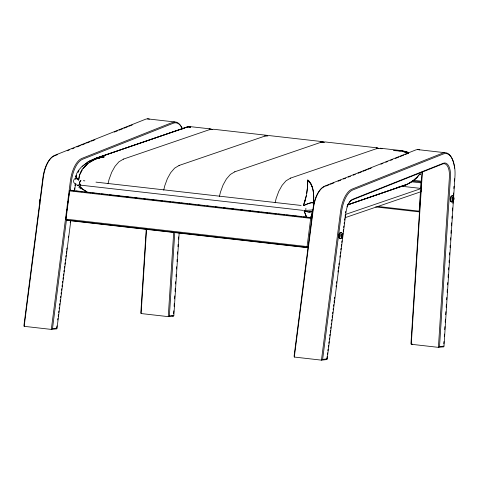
<?xml version="1.0" encoding="UTF-8"?>
<svg xmlns="http://www.w3.org/2000/svg" width="479" height="479" viewBox="0 0 479 479"><rect width="100%" height="100%" fill="white"/><g stroke="black" fill="none" stroke-linecap="round" stroke-linejoin="round"><path stroke-width="0.72" d="M307.734 183.529L307.59 185.948L307.734 180.17M75.826 179.703L75.874 176.062L76.377 175.769M310.164 182.852C313.853 188.804 314.254 196.324 313.212 203.084L312.29 202.647L309.847 203.054L303.399 205.665L305.404 199.809L306.422 195.216L303.375 205.641L307.5 203.773L311.685 202.635L312.871 202.665L313.368 203.258L313.482 204.784L313.703 204.114C313.494 196.21 314.685 185.798 307.728 179.966L308.71 180.918L308.219 180.409M307.722 183.026L307.734 182.619M453.475 198.935L453.332 198.27L452.96 198.312L452.871 199.671L453.475 198.935L453.529 197.534L452.853 197.611L452.356 199.054L452.673 200.414L453.35 200.336L453.847 198.893L452.08 198.773M313.649 199.222L313.715 195.803M146.245 229.04L140.838 312.643L141.107 313.547L168.261 316.637L173.476 316.068L173.853 315.404L179.158 233.291M141.107 313.547L146.562 229.178M173.715 232.267L168.261 316.637L169.38 315.889L173.853 315.404M169.38 315.889L174.787 232.285M173.62 313.829L173.811 310.841M174.105 306.362L174.296 303.375M174.584 298.896L174.781 295.908M175.069 291.43L175.26 288.442M175.553 283.963L175.697 281.724M176.032 276.497L176.182 274.257M176.517 269.03L176.661 266.791M177.002 261.564L177.146 259.325M177.481 254.098L177.625 251.858M177.966 246.631L178.11 244.392M178.451 239.165L178.595 236.925M375.65 206.922L419.514 211.91L419.706 211.574L419.197 211.161L420.496 191.055M420.64 188.822L421.023 182.858L421.586 182.487L421.448 182.032L412.527 181.02M421.281 189.75L421.161 191.648L344.946 217.735M421.999 172.015A15.035 6.981 -83.5 0 1 421.933 173.919L410.976 343.365L411.251 344.269L438.405 347.359L439.524 346.61L450.482 177.164A15.035 6.981 -83.5 0 0 443.38 163.249L352.772 199.246A15.035 6.981 -83.5 0 0 345.916 212.682L327.151 358.891L326.726 359.567L321.463 360.142L294.31 357.053L294.094 356.142L313.026 208.646A24.531 11.388 -83.5 0 1 324.211 186.726M443.811 343.802L443.955 341.563M444.296 336.336L444.44 334.097M444.728 329.618L444.919 326.63M445.213 322.151L445.404 319.164M445.692 314.685L445.889 311.697M446.177 307.219L446.368 304.231M446.662 299.752L446.805 297.513M447.141 292.286L447.338 289.298M447.626 284.819L447.769 282.58M448.11 277.353L448.302 274.365M448.589 269.887L448.733 267.647M449.074 262.42L449.218 260.181M449.559 254.954L449.703 252.714M450.038 247.487L450.182 245.248M450.523 240.021L450.667 237.782M450.955 233.303L451.152 230.315M451.44 225.837L451.631 222.849M451.925 218.37L452.068 216.125M452.404 210.904L452.601 207.916M452.889 203.437L453.032 201.192M453.374 195.971L453.565 192.983M453.853 188.504L453.996 186.259M454.337 181.038L454.481 178.793M349.514 202A14.244 6.616 -83.5 0 1 352.077 199.941L442.686 163.944A14.244 6.616 -83.5 0 1 449.41 177.128L438.405 347.359L443.62 346.79L443.991 346.125L454.948 176.673A24.531 11.388 -83.5 0 0 443.362 153.975L352.754 189.971A24.531 11.388 -83.5 0 0 341.569 211.892L322.636 359.388L321.463 360.142L340.509 211.748A25.321 11.759 -83.5 0 1 352.059 189.121L442.668 153.124A25.321 11.759 -83.5 0 1 453.733 163.656M307.362 189.025L307.548 186.517L306.584 194.348L307.326 189.025M413.694 180.08L417.197 177.074L419.149 174.733L419.915 174.536L420.221 173.757L420.107 174.38L419.233 174.727C414.97 180.457 408.611 184.367 401.815 186.355L347.485 204.952M70.82 220.556L57.007 328.169L56.582 328.839L51.325 329.414L24.172 326.331L43.218 177.937A25.321 11.759 -83.5 0 1 54.762 155.31L145.371 119.313A25.321 11.759 -83.5 0 1 149.406 119.145M65.94 218.436L66.216 216.263M66.497 214.095L66.683 212.646M66.958 210.473L67.144 209.024M67.425 206.85L67.611 205.401M67.892 203.228L68.168 201.06M68.353 199.611L68.635 197.438M68.82 195.989L69.096 193.815M307.985 247.745L70.06 220.681L66.443 220.023L65.964 219.562L69.689 190.534L70.269 190.217L311.164 217.61L311.763 218.478M182.134 128.402A25.321 11.759 -83.5 0 0 172.524 122.402L81.915 158.399A25.321 11.759 -83.5 0 0 70.371 181.026L51.325 329.414L52.498 328.666L66.479 219.711M70.191 190.804L71.425 181.17A24.531 11.388 -83.5 0 1 82.616 159.25L173.224 123.253A24.531 11.388 -83.5 0 1 182.535 129.067M56.582 328.839L56.965 325.876M57.725 319.942L57.917 318.457M58.204 316.23L58.396 314.745M58.678 312.518L58.869 311.039M59.157 308.811L59.348 307.326M59.63 305.099L59.821 303.62M60.109 301.393L60.3 299.908M60.582 297.681L60.773 296.202M61.061 293.974L61.252 292.489M61.534 290.262L61.725 288.777M62.013 286.556L62.204 285.071M62.486 282.844L62.677 281.359M62.965 279.137L63.156 277.652M63.444 275.425L63.629 273.94M63.917 271.719L64.108 270.234M64.396 268.006L64.581 266.522M64.869 264.294L65.06 262.815M65.348 260.588L65.533 259.103M65.821 256.876L66.012 255.397M66.3 253.169L66.581 250.942M66.773 249.457L66.964 247.978M68.299 237.59L68.485 236.105M70.203 222.753L70.485 220.526M74.484 189.367L74.676 187.882M74.963 185.654L75.155 184.17M74.628 190.864L75.58 183.445M308.135 246.715L307.56 247.038L307.081 246.571L310.703 218.328L311.284 218.011M294.31 357.053L313.356 208.658A25.321 11.759 -83.5 0 1 324.906 186.032L415.515 150.035A25.321 11.759 -83.5 0 1 419.55 149.867M326.726 359.567L327.109 356.598M327.391 354.37L327.582 352.885M327.87 350.664L328.061 349.179M328.343 346.952L328.534 345.467M328.822 343.245L329.013 341.761M329.301 339.533L329.486 338.048M329.774 335.821L329.965 334.342M330.253 332.115L330.438 330.63M330.726 328.402L330.917 326.923M331.205 324.696L331.39 323.211M331.678 320.984L331.869 319.505M332.157 317.278L332.342 315.793M332.63 313.565L332.821 312.08M333.109 309.859L333.294 308.374M333.582 306.147L333.773 304.662M334.061 302.441L334.342 300.213M334.534 298.728L334.725 297.243M336.06 286.861L336.252 285.376M336.533 283.149L336.725 281.664M337.964 272.018L338.156 270.539M338.437 268.312L338.629 266.827M338.916 264.6L339.108 263.121M339.868 257.181L340.06 255.696M340.341 253.475L340.533 251.99M340.82 249.763L341.012 248.278M341.293 246.056L341.485 244.571M341.772 242.344L341.964 240.859M342.251 238.638L342.437 237.153M342.724 234.926L342.916 233.441M343.204 231.213L343.389 229.734M343.677 227.507L343.868 226.022M344.156 223.795L344.341 222.316M344.629 220.089L344.82 218.604M345.108 216.376L345.293 214.897M78.574 185.008L77.388 185.505M338.881 235.692L339.282 233.818M450.218 198.977L450.625 197.097M108.026 183.78L109.032 179.517L111.673 172.308L114.972 166.381L118.912 161.812L123.486 159.094M163.722 190.115L164.734 185.852L167.375 178.643L170.674 172.715L174.613 168.147L179.188 165.429M219.424 196.45L220.436 192.187L223.07 184.978L226.369 179.05L230.315 174.482L234.884 171.763M275.126 202.785L276.132 198.522L278.772 191.313L282.071 185.385L286.011 180.817L290.585 178.098M304.818 201.713L305.626 198.827M307.757 182.295L307.734 180.409M75.874 176.062L76.46 177.493L78.646 180.08L79.526 175.086L82.148 169.71L79.496 175.11L78.622 180.104C72.521 176.056 79.292 169.344 82.532 165.872M80.244 173.194L82.148 169.71M75.868 176.11L76.4 175.835M78.023 172.464L78.945 170.781M69.467 190.917L69.689 190.534M307.56 247.038L307.338 247.421L66.443 220.023M419.915 174.536L420.179 174.093M84.52 166.668C89.453 161.291 96.435 158.04 103.578 156.956M86.609 164.62L82.717 168.889L88.082 163.405M82.382 166.321L88.028 161.8L94.351 158.794L187.373 126.947L188.84 126.809L190.361 127.426L189.373 127.097L189.87 127.234M414.982 179.308L417.215 177.152M83.807 165.153L89.549 160.974L96.057 158.501M413.275 180.385L409.862 182.685A51.073 48.93 76.3 0 1 408.551 183.457M90.351 161.8L89.567 162.321L95.141 159.285L101.027 157.411M408.707 183.577L412.569 181.2M186.499 127.618L186.954 127.36M91.902 160.872L93.507 160.028M75.939 178.152C73.335 178.733 72.545 182.457 75.047 183.738M394.486 150.478L398.396 150.418L397.007 150.388A44.804 36.554 -69.8 0 0 394.51 150.526L401.264 150.604L408.437 152.556L404.539 151.226M187.373 126.947L94.351 158.794M339.934 238.662L340.862 238.261A3.167 1.467 -83.5 0 1 339.934 238.662L338.946 237.105M403.222 185.918L407.366 184.253L348.149 204.647M57.528 154.627L54.067 156.004A24.531 11.388 -83.5 0 0 42.882 177.925L23.95 325.415L24.172 326.331M67.21 150.783L69.287 149.957M72.054 148.861L74.125 148.035M76.891 146.933L80.352 145.562M81.735 145.011L85.196 143.64M86.579 143.089L90.034 141.712M91.417 141.167L94.878 139.79M114.242 132.096L117.702 130.725M119.085 130.174L122.546 128.797M123.929 128.252L127.384 126.875M128.767 126.324L132.228 124.953M325.594 186.175L329.049 184.804M330.438 184.253L333.893 182.876M338.042 181.23L340.809 180.134M343.575 179.032L345.652 178.206M348.419 177.11L350.496 176.284M353.262 175.182L355.334 174.362M358.1 173.26L361.561 171.889M362.944 171.338L366.405 169.961M367.788 169.416L371.243 168.039M380.925 164.195L383.002 163.369M385.769 162.267L387.846 161.447M390.613 160.345L392.684 159.525M395.45 158.423L398.911 157.046M400.294 156.501L403.755 155.124M405.138 154.573L408.593 153.202M305.458 214.382L304.015 210.622C306.5 211.826 309.638 212.718 312.206 211.341L311.805 215.197L311.164 216.688L310.021 217.789L310.302 217.562A51.073 11.592 72.6 0 0 311.081 216.538L312.027 213.742L312.248 211.353L308.584 212.029L303.991 210.646L306.506 217.185L305.47 214.4L305.943 215.754M209.221 129.743L213.604 129.258L266.516 135.276L267.695 135.755M264.923 136.078L269.306 135.593L322.217 141.61L323.984 142.329M320.619 142.413L325.001 141.928L377.919 147.945M376.32 148.747L380.703 148.262L401.264 150.604M310.41 217.688L311.817 217.203M347.646 204.844L407.366 184.253M187.852 126.815L96.004 158.262L104.422 156.849L101.117 157.31A50.439 48.163 -70.8 0 0 96.063 158.537M123.283 159.16L209.425 129.671M178.984 165.494L265.127 136.006M234.686 171.829L320.822 142.341M290.382 178.164L376.524 148.676M345.299 214.52L421.364 188.481L401.294 186.199M97.644 158.399L102.769 157.1M401.827 186.253L405.923 184.828A51.073 48.93 76.3 0 0 408.114 183.702M401.815 186.355L398.259 187.145M187.421 127.18L187.9 127.061A50.439 13.663 82.1 0 1 189.367 127.031M190.373 127.031L190.061 126.725L190.403 127.151M80.819 185.098L80.053 184.828L80.64 185.145M309.434 211.999L310.967 211.82M101.117 157.31L102.787 157.046M312.637 209.922L305.578 210.449M341.988 234.991L341.389 235.734L341.533 236.392L342.132 235.65L342.192 234.255L341.515 234.327L341.018 235.77L341.329 237.129L342.006 237.057L342.503 235.608L342.132 235.65L341.988 234.991L340.599 234.83M52.498 328.666L57.007 328.169M412.557 344.132L411.251 344.269L422.256 174.039A14.244 6.616 -83.5 0 0 422.316 171.638M322.636 359.388L327.151 358.891M439.524 346.61L443.991 346.125M99.68 157.669L100.219 157.651M396.163 150.4L397.007 150.388M395.642 150.645L393.666 150.55L402.061 151.178L408.455 153.178L406.905 152.681M77.58 185.624L77.281 185.666L78.532 184.984L82.232 188.995L86.986 191.857L82.244 189.013L79.316 186.091M302.956 210.365L80.466 185.139M147.418 118.858L174.572 121.947M417.562 149.586L444.716 152.669M190.337 126.642L210.82 128.941L212.586 129.659M413.275 180.272L421.454 181.206M411.359 181.763L421.023 182.858M377.56 206.431L419.197 211.161M83.346 180.697L84.837 180.864M95.986 182.134L301.129 205.461M76.119 191.127L78.346 191.378M80.58 191.636L82.065 191.804M84.298 192.055L86.525 192.313M88.016 192.48L90.986 192.815M92.477 192.989L94.704 193.241M96.938 193.492L99.165 193.75M101.398 194.001L103.632 194.258M105.117 194.426L107.344 194.678M109.577 194.935L111.805 195.187M114.038 195.438L116.271 195.695M117.756 195.863L119.984 196.115M122.217 196.372L124.45 196.624M125.935 196.791L128.911 197.132M130.396 197.3L132.623 197.552M134.856 197.809L137.09 198.061M139.317 198.312L141.55 198.569M143.778 198.821L145.269 198.989M147.496 199.246L149.729 199.498M151.957 199.755L154.19 200.006M155.675 200.174L157.908 200.426M160.136 200.683L162.369 200.935M164.596 201.192L166.83 201.443M168.315 201.611L170.548 201.869M172.775 202.12L175.009 202.372M177.236 202.629L179.469 202.88M180.954 203.048L183.188 203.306M185.415 203.557L187.648 203.809M189.133 203.982L192.109 204.317M193.594 204.485L195.827 204.743M198.055 204.994L200.288 205.246M202.515 205.503L204.749 205.754M206.976 206.012L208.467 206.18M210.694 206.431L212.927 206.689M215.155 206.94L217.388 207.191M218.873 207.365L221.106 207.617M223.334 207.868L225.567 208.126M227.052 208.293L230.028 208.628M231.513 208.802L233.746 209.054M235.973 209.305L238.207 209.562M240.434 209.814L242.667 210.065M244.895 210.323L246.386 210.491M248.613 210.742L250.846 210.999M252.331 211.167L255.307 211.508M256.792 211.676L259.025 211.928M261.253 212.185L263.486 212.436M265.713 212.688L267.947 212.945M269.432 213.113L271.665 213.365M273.892 213.622L276.126 213.874M278.353 214.125L280.586 214.382M282.071 214.55L284.304 214.802M286.532 215.059L288.765 215.311M290.25 215.478L293.226 215.819M294.711 215.987L296.944 216.239M299.171 216.496L301.405 216.748M303.638 216.999L305.865 217.256M308.099 217.508L309.584 217.676M69.802 190.935L310.703 218.328M66.18 219.172L307.081 246.571M172.009 315.901L173.476 316.068M441.416 346.539L443.62 346.79M188.343 126.773L189.349 126.935M378.434 148.364L376.368 148.011L378.907 148.694M324.115 142.269L320.667 141.676L323.846 142.532M267.725 135.814L264.971 135.341L266.875 135.856M212.718 129.599L209.269 129.007L211.173 129.522M70.269 190.217L73.886 190.876M407.659 152.232L408.407 152.55M403.665 151.771L404.761 152.053M405.306 152.196L406.372 152.52M406.916 151.957L402.953 150.933L397.863 150.406A43.787 35.38 -65.5 0 1 401.252 150.669M381.949 148.724L380.703 148.262L381.877 148.741M307.752 181.254L307.74 180.667M190.061 126.725L190.349 127.085M80.903 188.882L78.706 187.044M450.29 200.39L451.278 201.946A3.167 1.467 -83.5 0 0 451.745 201.893M80.221 187.139L82.232 188.995M312.871 202.665L313.272 203.042M308.739 180.787L309.727 181.93M307.746 180.948L308.015 181.361M310.679 183.397L311.56 185.187M76.7 184.086L77.275 185.726M311.967 186.205L312.691 188.498M65.845 219.16L65.964 219.562M313.266 191.145L313.649 194.151M103.572 156.896A44.804 37.146 -76.4 0 0 101.021 157.346A43.918 36.823 -80.7 0 0 96.77 158.483M398.648 150.825A50.439 46.445 -45.5 0 1 400.336 151.065M313.248 203.252A28.459 16.735 30.4 0 1 313.589 204.096M305.871 208.323A44.266 0.539 -88.1 0 1 305.83 209.754M308.68 181.11A50.439 15.382 -87.4 0 1 310.117 183.098M345.581 212.67A14.244 6.616 -83.5 0 1 345.76 211.455M346.94 206.868A14.244 6.616 -83.5 0 1 347.335 205.826M347.999 204.383A14.244 6.616 -83.5 0 1 348.73 203.102M453.888 164.375A25.321 11.759 -83.5 0 1 454.128 165.608M454.326 166.884A25.321 11.759 -83.5 0 1 454.481 168.195M39.961 202.928A1.581 0.736 -83.5 0 1 39.625 202.395M39.541 201.485A1.581 0.736 -83.5 0 1 40.038 200.042M40.152 199.935A1.581 0.736 -83.5 0 1 40.505 199.839M39.943 204.126A3.167 1.467 -83.5 0 1 40.487 198.755M339.509 238.41A3.167 1.467 -83.5 0 1 339.072 234.476A3.167 1.467 -83.5 0 1 341.024 232.489M341.228 232.656A3.167 1.467 -83.5 0 1 341.407 232.89M341.79 233.962A3.167 1.467 -83.5 0 1 341.808 235.866M450.853 201.689A3.167 1.467 -83.5 0 1 450.547 197.312A3.167 1.467 -83.5 0 1 452.751 196.174M453.128 197.24A3.167 1.467 -83.5 0 1 453.212 198.162M452.942 200.096A3.167 1.467 -83.5 0 1 452.619 200.923M79.676 182.912L79.73 183.972L79.753 182.289L79.676 182.912M79.897 181.733L80.095 181.242L79.897 181.733M80.262 180.954L80.891 180.439L80.262 180.954M79.897 184.547L79.736 184.008L79.897 184.547M342.096 237.464A3.167 1.467 -83.5 0 0 341.497 232.483A3.167 1.467 -83.5 0 0 339.599 236.889A3.167 1.467 -83.5 0 0 342.096 237.464M342.275 236.614A1.581 0.736 -83.5 0 0 341.976 234.123A1.581 0.736 -83.5 0 0 341.03 236.333A1.581 0.736 -83.5 0 0 342.275 236.614M453.433 200.749A3.167 1.467 -83.5 0 0 452.841 195.761A3.167 1.467 -83.5 0 0 450.943 200.174A3.167 1.467 -83.5 0 0 453.433 200.749M453.619 199.899A1.581 0.736 -83.5 0 0 453.32 197.408A1.581 0.736 -83.5 0 0 452.374 199.611A1.581 0.736 -83.5 0 0 453.619 199.899"/></g></svg>
